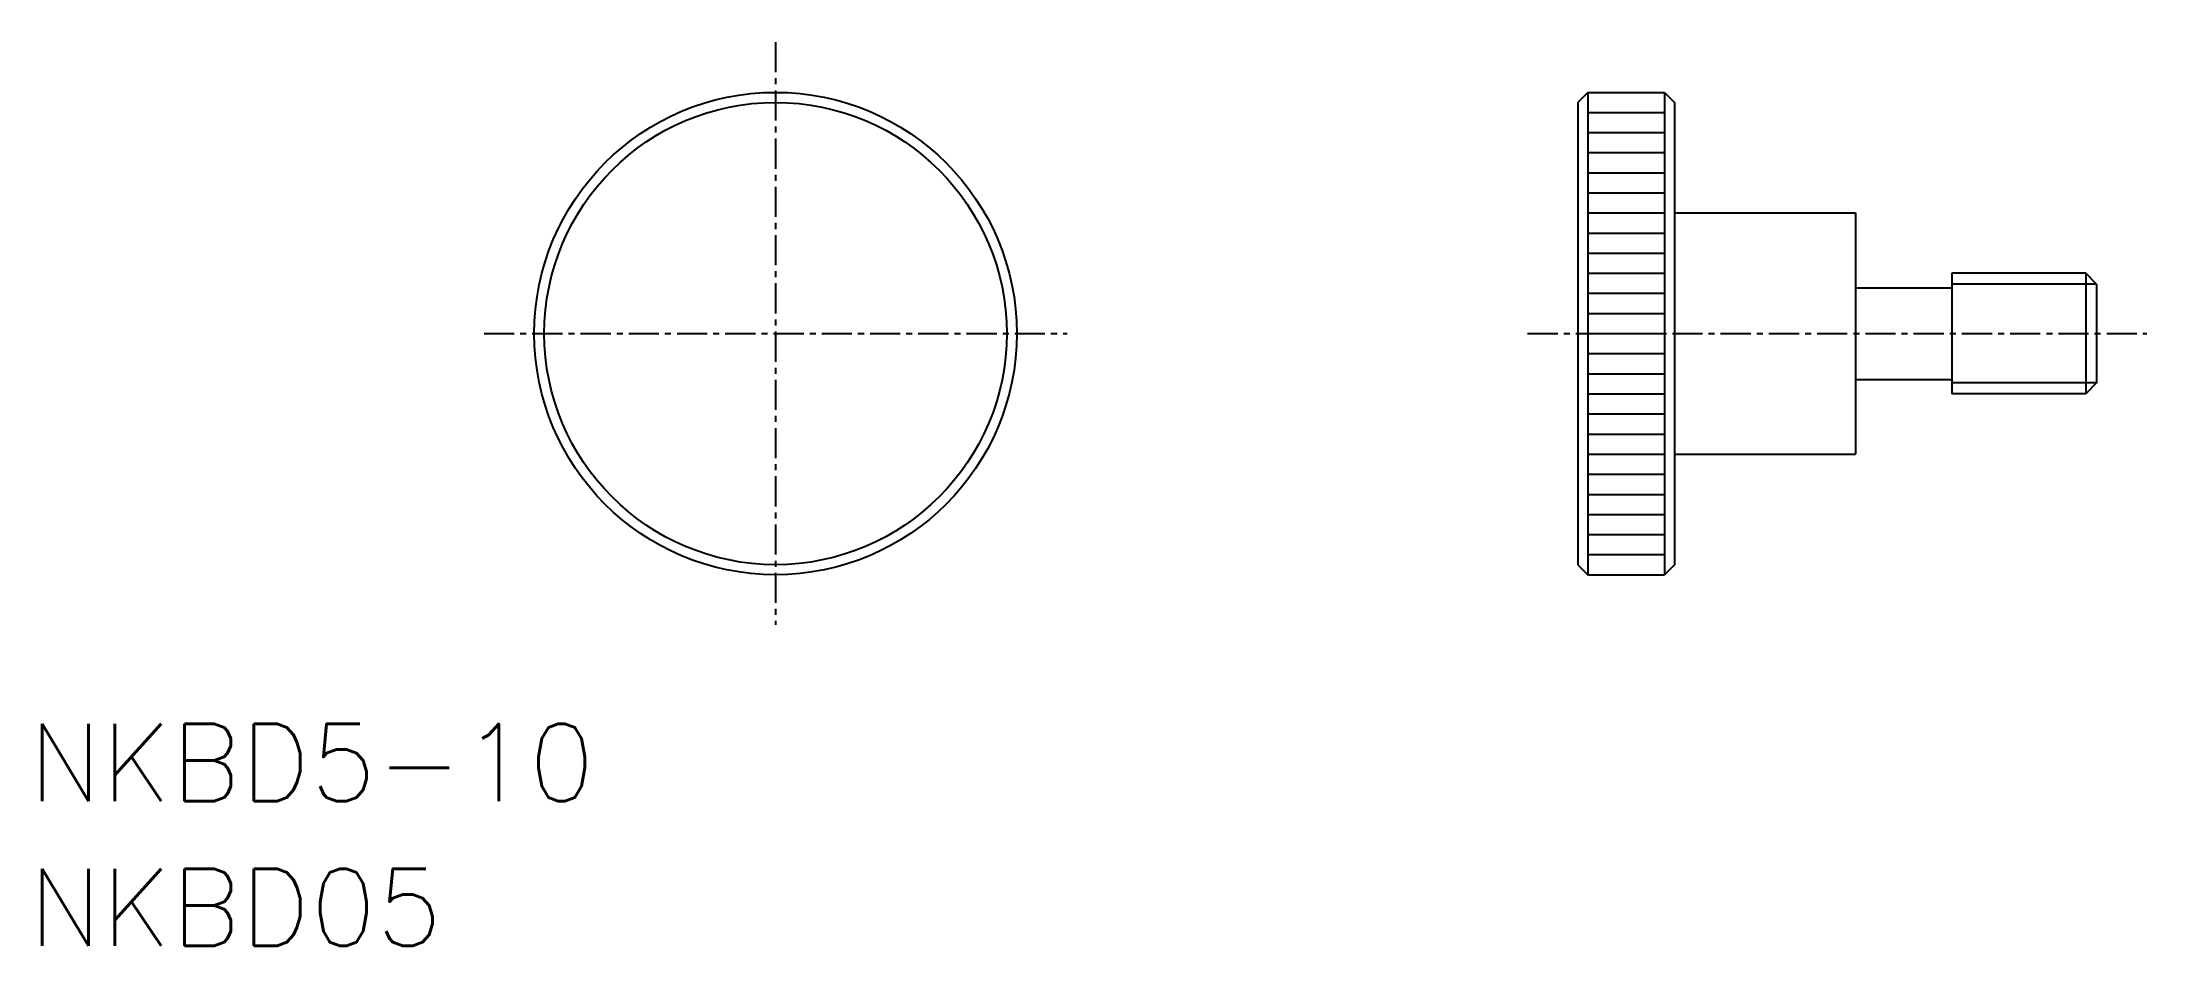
# Model space of a CAD drawing. Extents: x -30.4 to 56.8, y -25.4 to 12.1.
import ezdxf

# ---------------------------------------------------------------- set-up
doc = ezdxf.new("R2010")
doc.units = 0
doc.linetypes.add('CENTER', pattern=[2, 1.25, -0.25, 0.25, -0.25])
doc.layers.get('0').update_dxf_attribs({"linetype": 'CONTINUOUS'})
doc.layers.add('CENTER', color=1, linetype='CENTER')
doc.styles.get("Standard").update_dxf_attribs({"font": 'txt.shx', "bigfont": 'bigfont.shx'})

msp = doc.modelspace()

# ---------------------------------------------------------------- linework, layer by layer
at = {"color": 7, "linetype": 'CONTINUOUS'}
for p, q in [((33.672, 10), (33.256, 9.583)), ((33.672, 10), (36.839, 10)), ((33.672, 10), (33.672, -10)), ((33.672, 10), (36.839, 10)), ((36.839, 10), (37.256, 9.583)), ((36.839, 10), (36.839, -10)), ((33.256, 9.583), (33.256, -9.583)), ((33.672, 9.167), (36.839, 9.167)), ((37.256, 9.583), (37.256, -9.583)), ((33.672, 8.333), (36.839, 8.333)), ((33.672, 7.5), (36.839, 7.5)), ((33.672, 6.667), (36.839, 6.667)), ((33.672, 5.833), (36.839, 5.833)), ((33.672, 5), (36.839, 5)), ((37.256, 5), (44.756, 5)), ((44.756, 5), (44.756, -5)), ((33.672, 4.167), (36.839, 4.167)), ((33.672, 3.333), (36.839, 3.333)), ((33.672, 2.5), (36.839, 2.5)), ((44.756, 1.9), (48.756, 1.9)), ((48.756, 2.5), (48.756, -2.5)), ((54.305, 2.5), (48.756, 2.5)), ((54.756, 2.049), (54.305, 2.5)), ((54.305, 2.5), (54.305, -2.5)), ((54.756, 2.049), (54.756, -2.049)), ((33.672, 1.667), (36.839, 1.667)), ((33.672, 0.833), (36.839, 0.833)), ((33.672, 0), (36.839, 0)), ((33.672, -0.833), (36.839, -0.833)), ((33.672, -1.667), (36.839, -1.667)), ((33.672, -2.5), (36.839, -2.5)), ((44.756, -1.9), (48.756, -1.9)), ((54.305, -2.5), (48.756, -2.5)), ((54.756, -2.049), (54.305, -2.5)), ((33.672, -3.333), (36.839, -3.333)), ((33.672, -4.167), (36.839, -4.167)), ((33.672, -5), (36.839, -5)), ((37.256, -5), (44.756, -5)), ((33.672, -5.833), (36.839, -5.833)), ((33.672, -6.667), (36.839, -6.667)), ((33.672, -7.5), (36.839, -7.5)), ((33.672, -8.333), (36.839, -8.333)), ((33.256, -9.583), (33.672, -10)), ((33.672, -9.167), (36.839, -9.167)), ((37.256, -9.583), (36.839, -10)), ((33.672, -10), (36.839, -10))]:
    msp.add_line(p, q, dxfattribs=at)
at = {"color": 3, "linetype": 'CONTINUOUS'}
for p, q in [((54.756, 2.049), (48.756, 2.049)), ((54.756, -2.049), (48.756, -2.049))]:
    msp.add_line(p, q, dxfattribs=at)
at = {"color": 7, "linetype": 'CONTINUOUS'}
for radius in [10, 9.583]:
    msp.add_circle((0, 0), radius, dxfattribs=at)
at = {"layer": 'CENTER', "color": 1, "linetype": 'CENTER'}
for p, q in [((0, 12.083), (0, -12.083)), ((-12.083, 0), (12.083, 0)), ((31.172, 0), (56.839, 0))]:
    msp.add_line(p, q, dxfattribs=at)

# ---------------------------------------------------------------- texts
at = {"color": 7, "linetype": 'CONTINUOUS'}
for s, p in [('NKBD5-10', (-30.947, -19.381)), ('NKBD05', (-30.947, -25.388))]:
    msp.add_text(s, height=3.2, dxfattribs=at).set_placement(p)

doc.saveas('drawing.dxf')
